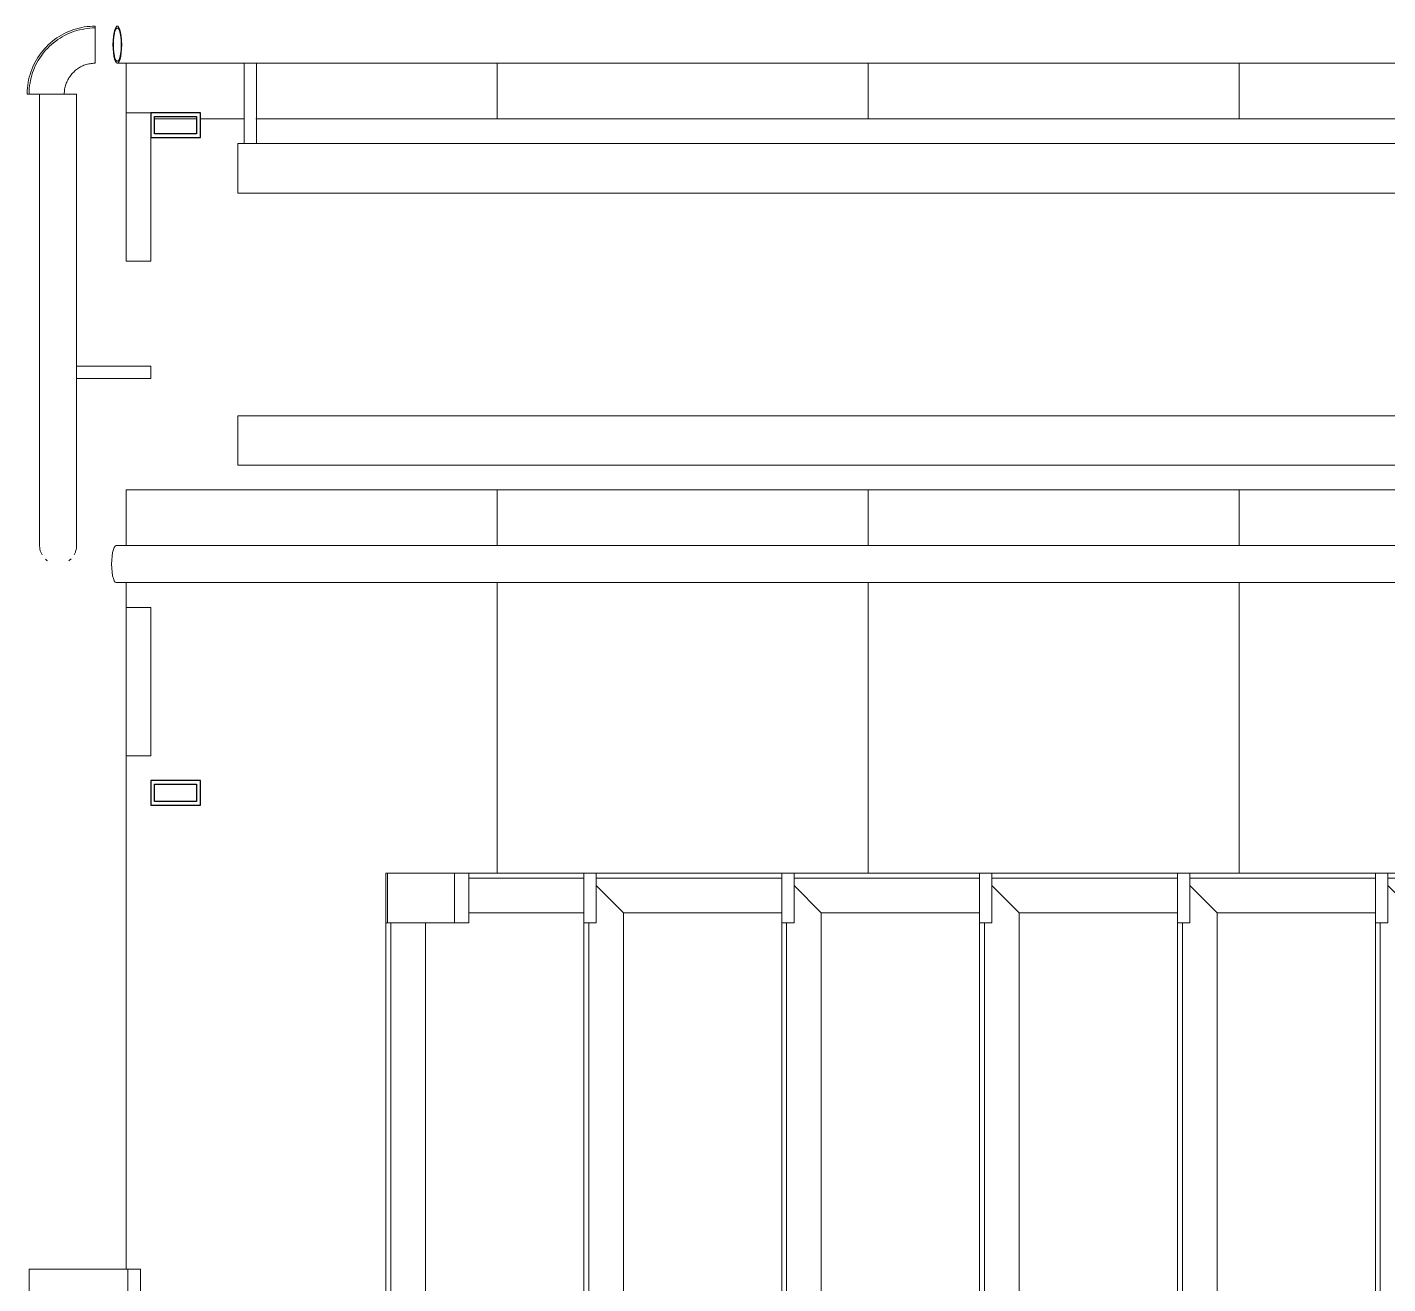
# Model space of a CAD drawing. Header units: millimetres. Extents: x -213536 to 1564669, y -45299 to 942238.
# Drawn here: x 587184 to 588284, y 472043 to 473060 of the extents above; entities that cross this region are included whole.
import ezdxf

# ---------------------------------------------------------------- set-up
doc = ezdxf.new("R2010")
doc.units = ezdxf.units.MM
doc.linetypes.add('Штрих', pattern=[635, 317.5, -317.5])
for name, color, linetype, lineweight in [('0-1', 7, 'Continuous', 5), ('0-2', 7, 'Continuous', 9), ('3) ЖБ 4м', 3, 'Continuous', 30), ('Контуры', 7, 'Continuous', 9), ('Линии подступенков', 7, 'Continuous', 9), ('Линии свеса', 7, 'Continuous', 9), ('Невидимые линии-1', 7, 'Штрих', 9), ('Обобщенные модели', 7, 'Continuous', 9), ('Ограждение', 7, 'Continuous', 9), ('Ограждение-1', 7, 'Continuous', 25)]:
    doc.layers.add(name, color=color, linetype=linetype, lineweight=lineweight)
doc.layers.get('0-2').off()

# ---------------------------------------------------------------- blocks, each defined once
blk = doc.blocks.new('О_Элемент ограждения_Обод_Труба_ГОСТ 8645-68 - О_Элемент ограждения_Обод_Труба_ГОСТ 8645-68-32499150-АИ2_03_План отделки стен 3-го этажа _Часть 2_')
at = {"layer": 'Ограждение'}
for p, q in [((-3720, -20), (-3720, 20)), ((-3720, 20), (0, 20)), ((0, 20), (0, -20)), ((0, -20), (-3720, -20))]:
    blk.add_line(p, q, dxfattribs=at)
blk = doc.blocks.new('О_Элемент поручня_Маршевый_Труба_ГОСТ 8732-78 - О_Элемент поручня_Маршевый_Труба_ГОСТ 8732-78-32499151-АИ2_03_План отделки стен 3-го этажа _Часть 2_')
at = {"layer": 'Ограждение'}
for p, q in [((-9.9, 30), (-3926, 30)), ((-3926, 0), (-9.9, 0))]:
    blk.add_line(p, q, dxfattribs=at)
at = {"layer": 'Ограждение', "flags": 128}
for points in [[(-6.3, 15), (-6.4, 18.3), (-6.7, 21.5), (-7.1, 24.4), (-7.7, 26.7), (-8.3, 28.5), (-9.1, 29.6), (-9.9, 30)], [(-9.9, 0), (-9.1, 0.4), (-8.3, 1.5), (-7.7, 3.3), (-7.1, 5.6), (-6.7, 8.5), (-6.4, 11.7), (-6.3, 15)]]:
    blk.add_lwpolyline(points, dxfattribs=at)
blk = doc.blocks.new('О_Элемент поручня_Маршевый_Труба_ГОСТ 8732-78 - О_Элемент поручня_Маршевый_Труба_ГОСТ 8732-78-V82-АИ2_03_План отделки стен 3-го этажа _Часть 2_')
at = {"layer": 'Ограждение'}
blk.add_line((-3926, 0), (-9.9, 0), dxfattribs=at)
at = {"layer": 'Ограждение', "flags": 128}
for points in [[(-3929.5, 15), (-3929.4, 18.6), (-3929.1, 22), (-3928.6, 24.9), (-3928, 27.3), (-3927.2, 29), (-3926.4, 29.9), (-3925.5, 29.9), (-3924.7, 29), (-3923.9, 27.3), (-3923.3, 24.9), (-3922.8, 22), (-3922.5, 18.6), (-3922.4, 15)], [(-3922.8, 15), (-3922.9, 18.2), (-3923.1, 21.3), (-3923.6, 24), (-3924.1, 26.1), (-3924.8, 27.6), (-3925.6, 28.4), (-3926.3, 28.4), (-3927.1, 27.6), (-3927.8, 26.1), (-3928.3, 24), (-3928.8, 21.3), (-3929.1, 18.2), (-3929.1, 15)], [(-3926, 0), (-3926.7, 0.4), (-3927.5, 1.5), (-3928.2, 3.3), (-3928.7, 5.6), (-3929.1, 8.5), (-3929.4, 11.7), (-3929.5, 15)], [(-3929.1, 15), (-3929.1, 11.8), (-3928.8, 8.7), (-3928.3, 6), (-3927.8, 3.9), (-3927.1, 2.4), (-3926.3, 1.6), (-3925.6, 1.6), (-3924.8, 2.4), (-3924.1, 3.9), (-3923.6, 6), (-3923.1, 8.7), (-3922.9, 11.8), (-3922.8, 15)], [(-3922.4, 15), (-3922.5, 11.7), (-3922.8, 8.5), (-3923.2, 5.6), (-3923.7, 3.3), (-3924.4, 1.5), (-3925.2, 0.4), (-3926, 0)]]:
    blk.add_lwpolyline(points, dxfattribs=at)
blk = doc.blocks.new('О_Кронштейн_Форма Г_Круг_ГОСТ 2590-2006 - О_Кронштейн_Форма Г_Круг_ГОСТ 2590-2006-32499148-АИ2_03_План отделки стен 3-го этажа _Часть 2_')
at = {"layer": 'Ограждение'}
for p, q in [((23895.4, 47730), (23895.4, 47785)), ((23905.4, 47785), (23905.4, 47730))]:
    blk.add_line(p, q, dxfattribs=at)
at = {"layer": 'Ограждение', "flags": 128}
for points in [[(23895.4, 47785), (23895.4, 47786), (23895.4, 47787), (23895.4, 47788), (23895.4, 47789), (23895.4, 47790), (23895.4, 47790.9), (23895.4, 47791.9), (23895.4, 47792.9), (23895.4, 47793.8), (23895.4, 47794.7)], [(23905.4, 47795), (23905.4, 47794.1), (23905.4, 47793.1), (23905.4, 47792.2), (23905.4, 47791.2), (23905.4, 47790.2), (23905.4, 47789.2), (23905.4, 47788.3), (23905.4, 47787.3), (23905.4, 47786.3), (23905.4, 47785.3), (23905.4, 47785)]]:
    blk.add_lwpolyline(points, dxfattribs=at)
blk = doc.blocks.new('О_Элемент ограждения_Обод_Труба_ГОСТ 86451 - О_Элемент ограждения_Обод_Труба_ГОСТ 8645-68 2-33131217-АИ2_03_План отделки стен 3-го этажа _Часть 2_')
at = {"layer": 'Ограждение-1'}
for p, q in [((-1800, 20), (-1820, 20)), ((-1820, 20), (-1820, -20)), ((-1817, 17), (-1803, 17)), ((-1817, -17), (-1817, 17)), ((-1803, 17), (-1803, -17)), ((-1800, -20), (-1800, 20)), ((0, 20), (-20, 20)), ((-20, 20), (-20, -20)), ((-17, 17), (-3, 17)), ((-17, -17), (-17, 17)), ((-3, 17), (-3, -17)), ((0, -20), (0, 20)), ((-1820, -20), (-1800, -20)), ((-1803, -17), (-1817, -17)), ((-20, -20), (0, -20)), ((-3, -17), (-17, -17))]:
    blk.add_line(p, q, dxfattribs=at)
blk = doc.blocks.new('О_Полоса_Трапеция прямоугольная_Прокат_ГОСТ 1031 - Крепежная пластина-21434436-АИ2_03_План отделки стен 3-го этажа _Часть 2_')
at = {"layer": 'Ограждение'}
for p, q in [((20200, 47755), (20200, 47635)), ((20220, 47755), (20200, 47755)), ((20220, 47635), (20220, 47735)), ((20200, 47635), (20220, 47635))]:
    blk.add_line(p, q, dxfattribs=at)
blk = doc.blocks.new('О_Элемент поручня_Площадочный_Двухуровневый_ГОСТ 8732-78 - О_Элемент поручня_Площадочный_Двухуровневый_ГОСТ 8732-78 2-33683548-АИ2_03_План отделки стен 3-го этажа _Часть 2_')
at = {"layer": 'Ограждение'}
for p, q in [((310, 40), (0, 40)), ((0, 25), (0, 40)), ((0, 18.8), (0, 25)), ((0, 10), (310, 10))]:
    blk.add_line(p, q, dxfattribs=at)
at = {"layer": 'Ограждение', "flags": 128}
for points in [[(310, 40), (312.2, 40), (314.4, 40), (316.6, 40), (318.8, 40), (320.9, 40), (323.1, 40), (325.2, 40), (327.3, 40), (329.4, 40), (331.4, 40), (333.4, 40), (335.4, 40), (337.3, 40), (339.2, 40), (341.1, 40), (342.8, 40), (344.6, 40), (346.3, 40), (347.9, 40), (349.5, 40), (351, 40), (352.4, 40), (353.8, 40), (355.1, 40), (356.3, 40), (357.4, 40), (358.5, 40), (359.5, 40), (360.4, 40), (361.3, 40), (362, 40), (362.7, 40), (363.3, 40), (363.8, 40), (364.2, 40), (364.5, 40), (364.8, 40), (364.9, 40), (365, 40), (365, 40)], [(365, 40), (365, 40), (364.8, 40), (364.6, 40), (364.3, 40), (363.9, 40), (363.4, 40), (362.9, 40), (362.2, 40), (361.5, 40), (360.7, 40), (359.8, 40), (358.8, 40), (357.7, 40), (356.6, 40), (355.4, 40), (354.1, 40), (352.8, 40), (351.3, 40), (349.9, 40), (348.3, 40), (346.7, 40), (345, 40), (343.3, 40), (341.5, 40), (339.7, 40), (337.8, 40), (335.9, 40), (334, 40), (332, 40), (329.9, 40), (327.9, 40), (325.8, 40), (323.6, 40), (321.5, 40), (319.3, 40), (317.2, 40), (315, 40), (312.8, 40), (310.6, 40), (310, 40)], [(365, 40), (365.6, 40), (366.2, 40), (366.8, 39.9), (367.4, 39.8), (368, 39.7), (368.6, 39.6), (369.1, 39.4), (369.7, 39.2), (370.3, 39), (370.8, 38.8), (371.4, 38.6), (371.9, 38.3), (372.5, 38)], [(375.8, 35.5), (376.2, 35), (376.6, 34.6), (376.9, 34.1), (377.3, 33.6)], [(372.6, 12.1), (372.1, 11.8), (371.5, 11.5), (371, 11.2), (370.4, 11), (369.9, 10.8), (369.3, 10.6), (368.7, 10.5), (368.1, 10.3), (367.5, 10.2), (367, 10.1), (366.4, 10.1), (365.8, 10), (365.2, 10), (365, 10)], [(377.4, 16.5), (377, 16), (376.7, 15.6), (376.3, 15.1), (375.9, 14.7)], [(310, 10), (312.2, 10), (314.4, 10), (316.6, 10), (318.8, 10), (320.9, 10), (323.1, 10), (325.2, 10), (327.3, 10), (329.4, 10), (331.4, 10), (333.4, 10), (335.4, 10), (337.3, 10), (339.2, 10), (341.1, 10), (342.8, 10), (344.6, 10), (346.3, 10), (347.9, 10), (349.5, 10), (351, 10), (352.4, 10), (353.8, 10), (355.1, 10), (356.3, 10), (357.4, 10), (358.5, 10), (359.5, 10), (360.4, 10), (361.3, 10), (362, 10), (362.7, 10), (363.3, 10), (363.8, 10), (364.2, 10), (364.5, 10), (364.8, 10), (364.9, 10), (365, 10), (365, 10)], [(365, 10), (365, 10), (364.8, 10), (364.6, 10), (364.3, 10), (363.9, 10), (363.4, 10), (362.9, 10), (362.2, 10), (361.5, 10), (360.7, 10), (359.8, 10), (358.8, 10), (357.7, 10), (356.6, 10), (355.4, 10), (354.1, 10), (352.8, 10), (351.3, 10), (349.9, 10), (348.3, 10), (346.7, 10), (345, 10), (343.3, 10), (341.5, 10), (339.7, 10), (337.8, 10), (335.9, 10), (334, 10), (332, 10), (329.9, 10), (327.9, 10), (325.8, 10), (323.6, 10), (321.5, 10), (319.3, 10), (317.2, 10), (315, 10), (312.8, 10), (310.6, 10)]]:
    blk.add_lwpolyline(points, dxfattribs=at)
blk = doc.blocks.new('О_Полоса_Трапеция прямоугольная_Прокат_ГОСТ 1031 - Крепежная пластина-V83-АИ2_03_План отделки стен 3-го этажа _Часть 2_')
at = {"layer": 'Ограждение'}
for p, q in [((20200, 47355), (20200, 47235)), ((20220, 47355), (20200, 47355)), ((20220, 47235), (20220, 47355)), ((20200, 47235), (20220, 47235))]:
    blk.add_line(p, q, dxfattribs=at)
blk = doc.blocks.new('О_Кронштейн_Форма Г_Круг_ГОСТ 25902 - О_Кронштейн_Форма Г_Круг_ГОСТ 2590-2006-31482956-АИ2_03_План отделки стен 3-го этажа _Часть 2_')
at = {"layer": 'Ограждение'}
for p, q in [((20220, 47550), (20170, 47550)), ((20220, 47550), (20220, 47545)), ((20220, 47545), (20220, 47540)), ((20170, 47540), (20220, 47540))]:
    blk.add_line(p, q, dxfattribs=at)
at = {"layer": 'Ограждение', "flags": 128}
for points in [[(20160, 47550), (20160.9, 47550), (20161.9, 47550), (20162.8, 47550), (20163.8, 47550), (20164.8, 47550), (20165.8, 47550), (20166.7, 47550), (20167.7, 47550), (20168.7, 47550), (20169.7, 47550), (20170, 47550)], [(20170, 47540), (20169, 47540), (20168, 47540), (20167, 47540), (20166, 47540), (20165, 47540), (20164.1, 47540), (20163.1, 47540), (20162.1, 47540), (20161.2, 47540), (20160.3, 47540)]]:
    blk.add_lwpolyline(points, dxfattribs=at)
blk = doc.blocks.new('О_Элемент ограждения_Обод_Труба_ГОСТ 86451 - О_Элемент ограждения_Обод_Труба_ГОСТ 8645-68 2-33352087-АИ2_03_План отделки стен 3-го этажа _Часть 2_')
at = {"layer": 'Ограждение-1'}
for p, q in [((-830, 20), (-850, 20)), ((-850, 20), (-850, -20)), ((-847, 17), (-833, 17)), ((-847, -17), (-847, 17)), ((-833, 17), (-833, -17)), ((-830, -20), (-830, 20)), ((0, 20), (-20, 20)), ((-20, 20), (-20, -20)), ((-17, 17), (-3, 17)), ((-17, -17), (-17, 17)), ((-3, 17), (-3, -17)), ((0, -20), (0, 20)), ((-850, -20), (-830, -20)), ((-833, -17), (-847, -17)), ((-20, -20), (0, -20)), ((-3, -17), (-17, -17))]:
    blk.add_line(p, q, dxfattribs=at)
blk = doc.blocks.new('О_Элемент поручня_Загиб_Труба_ГОСТ 87321 - О_Элемент поручня_Загиб_Труба_ГОСТ 8732-78 2-31410517-АИ2_03_План отделки стен 3-го этажа _Часть 2_')
at = {"layer": 'Ограждение'}
for p, q in [((20175, 47825), (20175, 47795)), ((20175, 47824.5), (20175, 47825)), ((20175, 47795), (20175, 47795.5)), ((20120, 47770), (20120.5, 47770)), ((20138.9, 47770), (20120, 47770))]:
    blk.add_line(p, q, dxfattribs=at)
at = {"layer": 'Ограждение', "flags": 128}
for points in [[(20175, 47825), (20172.8, 47825), (20170.6, 47824.8), (20168.4, 47824.6), (20166.2, 47824.3), (20164.1, 47823.9), (20161.9, 47823.4), (20159.8, 47822.9), (20157.7, 47822.2), (20155.6, 47821.5), (20153.6, 47820.7), (20151.6, 47819.8), (20149.6, 47818.8), (20147.7, 47817.7), (20145.8, 47816.6), (20143.9, 47815.4), (20142.2, 47814.1), (20140.4, 47812.8), (20138.7, 47811.3), (20137.1, 47809.9), (20135.5, 47808.3), (20134, 47806.7), (20132.6, 47805), (20131.2, 47803.3), (20129.9, 47801.5), (20128.7, 47799.7), (20127.6, 47797.8), (20126.5, 47795.9), (20125.5, 47794), (20124.6, 47792), (20123.7, 47789.9), (20123, 47787.9), (20122.3, 47785.8), (20121.7, 47783.6), (20121.2, 47781.5), (20120.8, 47779.3), (20120.5, 47777.2), (20120.2, 47775), (20120.1, 47772.8), (20120, 47770.6), (20120, 47770)], [(20175, 47823.5), (20172.9, 47823.5), (20170.7, 47823.3), (20168.6, 47823.1), (20166.5, 47822.8), (20164.4, 47822.4), (20162.3, 47822), (20160.2, 47821.4), (20158.2, 47820.8), (20156.2, 47820.1), (20154.2, 47819.3), (20152.2, 47818.4), (20150.3, 47817.5), (20148.4, 47816.4), (20146.6, 47815.3), (20144.8, 47814.2), (20143.1, 47812.9), (20141.4, 47811.6), (20139.7, 47810.2), (20138.1, 47808.8), (20136.6, 47807.3), (20135.2, 47805.7), (20133.8, 47804.1), (20132.4, 47802.4), (20131.2, 47800.7), (20130, 47798.9), (20128.9, 47797.1), (20127.8, 47795.2), (20126.8, 47793.3), (20126, 47791.4), (20125.1, 47789.4), (20124.4, 47787.4), (20123.7, 47785.3), (20123.2, 47783.3), (20122.7, 47781.2), (20122.3, 47779.1), (20122, 47777), (20121.7, 47774.9), (20121.6, 47772.7), (20121.5, 47770.6), (20121.5, 47770)], [(20150, 47770), (20150, 47771), (20150.1, 47772), (20150.2, 47773), (20150.3, 47774), (20150.5, 47775), (20150.7, 47775.9), (20151, 47776.9), (20151.3, 47777.9), (20151.6, 47778.8), (20152, 47779.7), (20152.4, 47780.6), (20152.8, 47781.5), (20153.3, 47782.4), (20153.8, 47783.3), (20154.4, 47784.1), (20154.9, 47784.9), (20155.6, 47785.7), (20156.2, 47786.5), (20156.9, 47787.2), (20157.6, 47787.9), (20158.3, 47788.6), (20159.1, 47789.3), (20159.9, 47789.9), (20160.7, 47790.5), (20161.5, 47791), (20162.3, 47791.6), (20163.2, 47792), (20164.1, 47792.5), (20165, 47792.9), (20165.9, 47793.3), (20166.9, 47793.6), (20167.8, 47794), (20168.8, 47794.2), (20169.8, 47794.4), (20170.8, 47794.6), (20171.7, 47794.8), (20172.7, 47794.9), (20173.7, 47795), (20174.7, 47795), (20175, 47795)]]:
    blk.add_lwpolyline(points, dxfattribs=at)
blk = doc.blocks.new('ОМ_Уголок_ГОСТ 8509-93 - ОМ_Уголок_ГОСТ 8509-93-V85-АИ2_03_План отделки стен 3-го этажа _Часть 2_')
at = {"layer": 'Невидимые линии-1'}
blk.add_line((40, -4), (840, -4), dxfattribs=at)
at = {"layer": 'Обобщенные модели'}
for p, q in [((32, -32), (10, -10)), ((840, 0), (40, 0)), ((870, -10), (848, -32)), ((32, -32), (848, -32))]:
    blk.add_line(p, q, dxfattribs=at)
blk = doc.blocks.new('ОМ_Уголок_ГОСТ 8509-93 - ОМ_Уголок_ГОСТ 8509-93-V88-АИ2_03_План отделки стен 3-го этажа _Часть 2_')
at = {"layer": 'Невидимые линии-1'}
blk.add_line((140, -4), (290, -4), dxfattribs=at)
at = {"layer": 'Обобщенные модели'}
for p, q in [((290, 0), (140, 0)), ((290, -10), (268, -32)), ((140, -32), (268, -32))]:
    blk.add_line(p, q, dxfattribs=at)
blk = doc.blocks.new('ОМ_Уголок_ГОСТ 8509-93 - ОМ_Уголок_ГОСТ 8509-93-V89-АИ2_03_План отделки стен 3-го этажа _Часть 2_')
at = {"layer": 'Невидимые линии-1'}
blk.add_line((40, -4), (840, -4), dxfattribs=at)
at = {"layer": 'Обобщенные модели'}
for p, q in [((840, 0), (40, 0)), ((40, -32), (840, -32))]:
    blk.add_line(p, q, dxfattribs=at)
blk = doc.blocks.new('ОМ_Уголок_ГОСТ 8509-93 - ОМ_Уголок_ГОСТ 8509-93-V91-АИ2_03_План отделки стен 3-го этажа _Часть 2_')
at = {"layer": 'Невидимые линии-1'}
blk.add_line((140, -4), (232.9, -4), dxfattribs=at)
at = {"layer": 'Обобщенные модели'}
for p, q in [((232.9, 0), (140, 0)), ((140, -32), (232.9, -32))]:
    blk.add_line(p, q, dxfattribs=at)
blk = doc.blocks.new('ОМ_Уголок_ГОСТ 8510-86 - ОМ_Уголок_ГОСТ 8510-86-19082066-АИ2_03_План отделки стен 3-го этажа _Часть 2_')
at = {"layer": 'Обобщенные модели'}
for p, q in [((0, 0), (0, -90)), ((240, 0), (0, 0)), ((0, -10), (240, -10)), ((240, -90), (240, 0)), ((0, -90), (240, -90))]:
    blk.add_line(p, q, dxfattribs=at)
blk = doc.blocks.new('ОМ_Полоса_Трапеция прямоугольная_Прокат_ГОСТ 103-2006 - ОМ_Полоса_Трапеция прямоугольная_Прокат_ГОСТ 103-2006-19082130-АИ2_03_План отделки стен 3-го этажа _Часть 2_')
at = {"layer": 'Обобщенные модели'}
for p, q in [((21530, 47140), (21540, 47140)), ((21530, 47100), (21530, 47140)), ((21540, 47140), (21540, 47100)), ((21540, 47100), (21530, 47100))]:
    blk.add_line(p, q, dxfattribs=at)
blk = doc.blocks.new('ОМ_Полоса_Трапеция прямоугольная_Прокат_ГОСТ 103-2006 - ОМ_Полоса_Трапеция прямоугольная_Прокат_ГОСТ 103-2006-V92-АИ2_03_План отделки стен 3-го этажа _Часть 2_')
at = {"layer": 'Обобщенные модели'}
for p, q in [((20900, 47140), (20890, 47140)), ((20890, 47140), (20890, 47100)), ((20900, 47100), (20900, 47140)), ((20890, 47100), (20900, 47100))]:
    blk.add_line(p, q, dxfattribs=at)
blk = doc.blocks.new('ОМ_Полоса_Трапеция прямоугольная_Прокат_ГОСТ 103-2006 - ОМ_Полоса_Трапеция прямоугольная_Прокат_ГОСТ 103-2006-V93-АИ2_03_План отделки стен 3-го этажа _Часть 2_')
at = {"layer": 'Обобщенные модели'}
for p, q in [((20740, 47140), (20730, 47140)), ((20730, 47140), (20730, 47100)), ((20740, 47100), (20740, 47140)), ((20730, 47100), (20740, 47100))]:
    blk.add_line(p, q, dxfattribs=at)
blk = doc.blocks.new('ОМ_Полоса_Трапеция прямоугольная_Прокат_ГОСТ 103-2006 - ОМ_Полоса_Трапеция прямоугольная_Прокат_ГОСТ 103-2006-V94-АИ2_03_План отделки стен 3-го этажа _Часть 2_')
at = {"layer": 'Обобщенные модели'}
for p, q in [((20580, 47140), (20570, 47140)), ((20570, 47140), (20570, 47100)), ((20580, 47100), (20580, 47140)), ((20570, 47100), (20580, 47100))]:
    blk.add_line(p, q, dxfattribs=at)
blk = doc.blocks.new('ОМ_Полоса_Прокат_ГОСТ 103-2006 - ОМ_Полоса_Прокат_ГОСТ 103-2006-19082131-АИ2_03_План отделки стен 3-го этажа _Часть 2_')
at = {"layer": 'Обобщенные модели'}
for p, q in [((20411.3, 47140), (20410, 47140)), ((20410, 47140), (20410, 47100)), ((20410, 47100), (20411.3, 47100))]:
    blk.add_line(p, q, dxfattribs=at)
blk = doc.blocks.new('ОМ_Полоса_Прокат_ГОСТ 103-2006 - ОМ_Полоса_Прокат_ГОСТ 103-2006-20723456-АИ2_03_План отделки стен 3-го этажа _Часть 2_')
at = {"layer": 'Обобщенные модели'}
for p, q in [((20411.3, 47100), (20411.3, 47140)), ((20411.3, 47140), (20465.6, 47140)), ((20477.1, 47140), (20465.6, 47140)), ((20465.6, 47140), (20465.6, 47100)), ((20477.1, 47100), (20477.1, 47140)), ((20465.6, 47100), (20411.3, 47100)), ((20465.6, 47100), (20477.1, 47100))]:
    blk.add_line(p, q, dxfattribs=at)
blk = doc.blocks.new('0125-Р-ОО-Ш2-АР-о_23_10_2024_rvt-1-АИ2_03_План отделки стен 3-го этажа _Часть 2_')
at = {"layer": 'Контуры'}
for p, q in [((20200, 47750), (20200, 47795)), ((20257, 47750), (20223, 47750)), ((20295.6, 47750), (20260, 47750)), ((20500, 47750), (20305, 47750)), ((20800, 47750), (20500, 47750)), ((21100, 47750), (20800, 47750)), ((21400, 47750), (21100, 47750)), ((20200, 47450), (20200, 47405)), ((20200, 47450), (20500, 47450)), ((20500, 47450), (20800, 47450)), ((20800, 47450), (21100, 47450)), ((21100, 47450), (21400, 47450)), ((20200, 47375), (20200, 47355)), ((20200, 47235), (20200, 46820))]:
    blk.add_line(p, q, dxfattribs=at)
at = {"layer": 'Линии подступенков'}
for p, q in [((20500, 47750), (20500, 47795)), ((20800, 47750), (20800, 47795.1)), ((21100, 47750), (21100, 47795.1)), ((20200, 47450), (20200, 47405)), ((20500, 47450), (20500, 47405)), ((20800, 47450), (20800, 47405)), ((21100, 47450), (21100, 47405)), ((20200, 47375), (20200, 47355)), ((20500, 47375), (20500, 47140)), ((20800, 47375), (20800, 47140)), ((21100, 47375), (21100, 47140)), ((20200, 47235), (20200, 46820))]:
    blk.add_line(p, q, dxfattribs=at)
at = {"layer": 'Линии свеса'}
for p, q in [((20500, 47750), (20500, 47795)), ((20800, 47750), (20800, 47795.1)), ((21100, 47750), (21100, 47795.1)), ((20500, 47450), (20500, 47405)), ((20800, 47450), (20800, 47405)), ((21100, 47450), (21100, 47405)), ((20500, 47375), (20500, 47140)), ((20800, 47375), (20800, 47140)), ((21100, 47375), (21100, 47140))]:
    blk.add_line(p, q, dxfattribs=at)
at = {"layer": '0-2'}
for name, p in [('О_Элемент поручня_Загиб_Труба_ГОСТ 87321 - О_Элемент поручня_Загиб_Труба_ГОСТ 8732-78 2-31410517-АИ2_03_План отделки стен 3-го этажа _Часть 2_', (0, 0)), ('О_Элемент поручня_Маршевый_Труба_ГОСТ 8732-78 - О_Элемент поручня_Маршевый_Труба_ГОСТ 8732-78-V82-АИ2_03_План отделки стен 3-го этажа _Часть 2_', (24118.8, 47795)), ('О_Кронштейн_Форма Г_Круг_ГОСТ 2590-2006 - О_Кронштейн_Форма Г_Круг_ГОСТ 2590-2006-32499148-АИ2_03_План отделки стен 3-го этажа _Часть 2_', (-3600, 0)), ('О_Полоса_Трапеция прямоугольная_Прокат_ГОСТ 1031 - Крепежная пластина-21434436-АИ2_03_План отделки стен 3-го этажа _Часть 2_', (0, 0)), ('О_Элемент ограждения_Обод_Труба_ГОСТ 8645-68 - О_Элемент ограждения_Обод_Труба_ГОСТ 8645-68-32499150-АИ2_03_План отделки стен 3-го этажа _Часть 2_', (24010.4, 47710)), ('О_Кронштейн_Форма Г_Круг_ГОСТ 25902 - О_Кронштейн_Форма Г_Круг_ГОСТ 2590-2006-31482956-АИ2_03_План отделки стен 3-го этажа _Часть 2_', (0, 0)), ('О_Полоса_Трапеция прямоугольная_Прокат_ГОСТ 1031 - Крепежная пластина-V83-АИ2_03_План отделки стен 3-го этажа _Часть 2_', (0, 0)), ('ОМ_Полоса_Прокат_ГОСТ 103-2006 - ОМ_Полоса_Прокат_ГОСТ 103-2006-19082131-АИ2_03_План отделки стен 3-го этажа _Часть 2_', (0, 0)), ('ОМ_Полоса_Прокат_ГОСТ 103-2006 - ОМ_Полоса_Прокат_ГОСТ 103-2006-20723456-АИ2_03_План отделки стен 3-го этажа _Часть 2_', (0, 0)), ('ОМ_Полоса_Трапеция прямоугольная_Прокат_ГОСТ 103-2006 - ОМ_Полоса_Трапеция прямоугольная_Прокат_ГОСТ 103-2006-V94-АИ2_03_План отделки стен 3-го этажа _Часть 2_', (0, 0)), ('ОМ_Полоса_Трапеция прямоугольная_Прокат_ГОСТ 103-2006 - ОМ_Полоса_Трапеция прямоугольная_Прокат_ГОСТ 103-2006-V93-АИ2_03_План отделки стен 3-го этажа _Часть 2_', (0, 0)), ('ОМ_Полоса_Трапеция прямоугольная_Прокат_ГОСТ 103-2006 - ОМ_Полоса_Трапеция прямоугольная_Прокат_ГОСТ 103-2006-V92-АИ2_03_План отделки стен 3-го этажа _Часть 2_', (0, 0)), ('ОМ_Полоса_Трапеция прямоугольная_Прокат_ГОСТ 103-2006 - ОМ_Полоса_Трапеция прямоугольная_Прокат_ГОСТ 103-2006-19082130-АИ2_03_План отделки стен 3-го этажа _Часть 2_', (-480, 0)), ('ОМ_Полоса_Трапеция прямоугольная_Прокат_ГОСТ 103-2006 - ОМ_Полоса_Трапеция прямоугольная_Прокат_ГОСТ 103-2006-19082130-АИ2_03_План отделки стен 3-го этажа _Часть 2_', (-320, 0))]:
    blk.add_blockref(name, p, dxfattribs=at)
for name, p, rotation in [('О_Элемент поручня_Площадочный_Двухуровневый_ГОСТ 8732-78 - О_Элемент поручня_Площадочный_Двухуровневый_ГОСТ 8732-78 2-33683548-АИ2_03_План отделки стен 3-го этажа _Часть 2_', (20120, 47770), 269.9999999999995), ('О_Элемент ограждения_Обод_Труба_ГОСТ 86451 - О_Элемент ограждения_Обод_Труба_ГОСТ 8645-68 2-33131217-АИ2_03_План отделки стен 3-го этажа _Часть 2_', (20240, 47755), 89.99999999999973), ('О_Элемент ограждения_Обод_Труба_ГОСТ 8645-68 - О_Элемент ограждения_Обод_Труба_ГОСТ 8645-68-32499150-АИ2_03_План отделки стен 3-го этажа _Часть 2_', (20290.4, 47490), 180), ('О_Элемент поручня_Маршевый_Труба_ГОСТ 8732-78 - О_Элемент поручня_Маршевый_Труба_ГОСТ 8732-78-32499151-АИ2_03_План отделки стен 3-го этажа _Часть 2_', (20182, 47405), 180), ('О_Элемент ограждения_Обод_Труба_ГОСТ 86451 - О_Элемент ограждения_Обод_Труба_ГОСТ 8645-68 2-33352087-АИ2_03_План отделки стен 3-го этажа _Часть 2_', (20240, 47215), 89.99999999999973)]:
    blk.add_blockref(name, p, dxfattribs=dict(at, rotation=rotation))
at = {"layer": '0-2', "extrusion": (0, 0, -1)}
for name, p in [('ОМ_Уголок_ГОСТ 8509-93 - ОМ_Уголок_ГОСТ 8509-93-V91-АИ2_03_План отделки стен 3-го этажа _Часть 2_', (-20710, 47140)), ('ОМ_Уголок_ГОСТ 8509-93 - ОМ_Уголок_ГОСТ 8509-93-V88-АИ2_03_План отделки стен 3-го этажа _Часть 2_', (-20870, 47140)), ('ОМ_Уголок_ГОСТ 8509-93 - ОМ_Уголок_ГОСТ 8509-93-V88-АИ2_03_План отделки стен 3-го этажа _Часть 2_', (-21030, 47140)), ('ОМ_Уголок_ГОСТ 8509-93 - ОМ_Уголок_ГОСТ 8509-93-V88-АИ2_03_План отделки стен 3-го этажа _Часть 2_', (-21190, 47140)), ('ОМ_Уголок_ГОСТ 8509-93 - ОМ_Уголок_ГОСТ 8509-93-V88-АИ2_03_План отделки стен 3-го этажа _Часть 2_', (-21350, 47140)), ('ОМ_Уголок_ГОСТ 8509-93 - ОМ_Уголок_ГОСТ 8509-93-V88-АИ2_03_План отделки стен 3-го этажа _Часть 2_', (-21510, 47140))]:
    blk.add_blockref(name, p, dxfattribs=at)
for name, p, rotation in [('ОМ_Уголок_ГОСТ 8509-93 - ОМ_Уголок_ГОСТ 8509-93-V85-АИ2_03_План отделки стен 3-го этажа _Часть 2_', (-20570, 47140), 269.9999999999989), ('ОМ_Уголок_ГОСТ 8509-93 - ОМ_Уголок_ГОСТ 8509-93-V85-АИ2_03_План отделки стен 3-го этажа _Часть 2_', (-20730, 47140), 269.9999999999989), ('ОМ_Уголок_ГОСТ 8509-93 - ОМ_Уголок_ГОСТ 8509-93-V85-АИ2_03_План отделки стен 3-го этажа _Часть 2_', (-20890, 47140), 269.9999999999989), ('ОМ_Уголок_ГОСТ 8509-93 - ОМ_Уголок_ГОСТ 8509-93-V85-АИ2_03_План отделки стен 3-го этажа _Часть 2_', (-21050, 47140), 269.9999999999989), ('ОМ_Уголок_ГОСТ 8509-93 - ОМ_Уголок_ГОСТ 8509-93-V85-АИ2_03_План отделки стен 3-го этажа _Часть 2_', (-21210, 47140), 269.9999999999989), ('ОМ_Уголок_ГОСТ 8509-93 - ОМ_Уголок_ГОСТ 8509-93-V89-АИ2_03_План отделки стен 3-го этажа _Часть 2_', (-20410, 47140), 269.9999999999989), ('ОМ_Уголок_ГОСТ 8510-86 - ОМ_Уголок_ГОСТ 8510-86-19082066-АИ2_03_План отделки стен 3-го этажа _Часть 2_', (-20211.5, 46580), 89.99999999999918)]:
    blk.add_blockref(name, p, dxfattribs=dict(at, rotation=rotation))
blk = doc.blocks.new('3этНиз')
at = {"layer": '0-1'}
blk.add_blockref('0125-Р-ОО-Ш2-АР-о_23_10_2024_rvt-1-АИ2_03_План отделки стен 3-го этажа _Часть 2_', (430692.1, 425235.4), dxfattribs=at)

msp = doc.modelspace()

# ---------------------------------------------------------------- block references
at = {"layer": '3) ЖБ 4м'}
msp.add_blockref('3этНиз', (136371.8, 0), dxfattribs=at)

doc.saveas('drawing.dxf')
